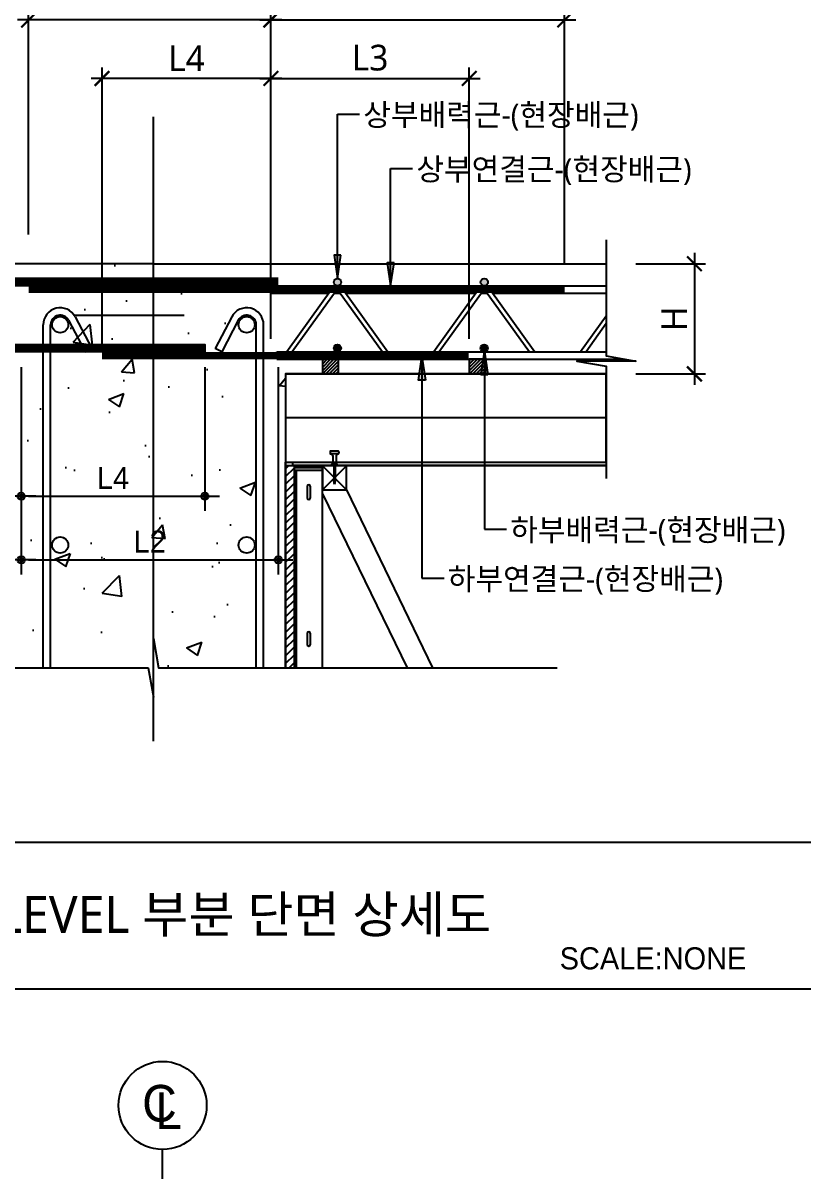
# Model space of a CAD drawing. Extents: x 10983 to 44623, y -18406 to 11294.
# Drawn here: x 15554 to 16616, y -9329 to -7755 of the extents above; entities that cross this region are included whole.
import ezdxf

# ---------------------------------------------------------------- set-up
doc = ezdxf.new("R2010")
doc.units = 0
doc.header["$LTSCALE"] = 100
doc.header["$MEASUREMENT"] = 0
doc.header["$PDMODE"] = 3
doc.header["$PDSIZE"] = 10
for name, pattern in [('CEN', [62, 60, -1, 0, -1]), ('HID', [2.5, 1.5, -1]), ('HIDDEN', [0.375, 0.25, -0.125])]:
    doc.linetypes.add(name, pattern=pattern)
doc.layers.get('0').update_dxf_attribs({"linetype": 'CONTINUOUS'})
doc.layers.get('Defpoints').update_dxf_attribs({"color": 165, "linetype": 'CONTINUOUS'})
for name, color, linetype in [('D-TEX1', 6, 'CONTINUOUS'), ('D-TEX3', 9, 'CONTINUOUS'), ('DECK-CEN', 1, 'CEN'), ('DECK-CON', 2, 'CONTINUOUS'), ('DECK-DIM', 255, 'CONTINUOUS'), ('DECK-HATCH', 251, 'CONTINUOUS'), ('DECK-JOINT BAR', 4, 'HIDDEN'), ('DECK-LATTICE', 7, 'CONTINUOUS'), ('DECK-PG', 4, 'CONTINUOUS'), ('DECK-RC', 251, 'CONTINUOUS'), ('DECK-RC(ETC)', 252, 'CONTINUOUS'), ('DECK-TEXT', 7, 'CONTINUOUS'), ('DECK-TITLE TEXT', 3, 'CONTINUOUS'), ('DECK-TRANS', 3, 'CONTINUOUS'), ('E', 115, 'CONTINUOUS'), ('E2', 7, 'CONTINUOUS'), ('INSU', 7, 'CONTINUOUS')]:
    doc.layers.add(name, color=color, linetype=linetype)
doc.styles.add('HD', font='Gulim.ttf')
doc.styles.add('ROMANS', font='romans.shx', dxfattribs={"width": 0.75, "oblique": 5, "bigfont": 'whgtxt.shx'})
doc.styles.get("Standard").update_dxf_attribs({"font": ''})
doc.styles.add('SY Panel', font='malgun.ttf')
doc.styles.add('VICON TEXT', font='malgun.ttf')
doc.styles.add('돋음', font='Dotum.ttf')
doc.styles.get('STANDARD').set_extended_font_data('Haansoft Dotum')
doc.linetypes.add('BATTING', pattern='A,0.0001,-0.1,[134,ltypeshp.shx,S=0.1,R=0,X=-0.1,Y=0],-0.2,[134,ltypeshp.shx,S=0.1,R=180,X=0.1,Y=0],-0.1', length=0.4001)
doc.dimstyles.get("Standard").update_dxf_attribs({"dimtxt": 0.18, "dimasz": 0.18, "dimexe": 0.18, "dimexo": 0.0625, "dimgap": 0.09, "dimtad": 0, "dimtih": 1, "dimtoh": 1, "dimdec": 4, "dimzin": 0, "dimdsep": 46, "dimtxsty": 'STANDARD', "dimcen": 0.09, "dimadec": 0, "dimazin": 0, "dimtfac": 1, "dimtdec": 4, "dimtofl": 0, "dimtmove": 0, "dimatfit": 3, "dimfxl": 1, "dimtolj": 1, "dimtzin": 0, "dimarcsym": 0})
doc.dimstyles.new('STANDARD$0', dxfattribs={"dimscale": 0, "dimtxt": 3.5, "dimasz": 3, "dimexe": 1.5, "dimexo": 1.5, "dimgap": 1.5, "dimtad": 1, "dimdsep": 46, "dimtxsty": 'ROMANS', "dimblk1": 'OPEN', "dimblk2": 'OPEN', "dimsah": 1, "dimcen": 3, "dimclrd": 7, "dimclre": 7, "dimclrt": 2, "dimazin": 2, "dimtfac": 1, "dimtmove": 0, "dimatfit": 0, "dimldrblk": 'OPEN', "dimfxl": 1, "dimtolj": 1, "dimtzin": 9, "dimarcsym": 0})
doc.dimstyles.new('STDECK-DIM', dxfattribs={"dimtxt": 35, "dimasz": 20, "dimexe": 15, "dimexo": 40, "dimgap": 10, "dimtad": 1, "dimdec": 0, "dimtxsty": 'SY Panel', "dimblk": 'ARCHTICK', "dimcen": 2.5, "dimdle": 15, "dimclrd": 7, "dimclre": 7, "dimclrt": 6, "dimadec": 0, "dimazin": 0, "dimtfac": 1, "dimtdec": 0, "dimtmove": 0, "dimatfit": 3, "dimldrblk": 'ARCHTICK', "dimfxl": 1, "dimarcsym": 0})

# ---------------------------------------------------------------- blocks, each defined once
blk = doc.blocks.new('_ArchTick')
at = {"color": 0, "linetype": 'ByBlock', "const_width": 0.15}
blk.add_lwpolyline([(-0.5, -0.5), (0.5, 0.5)], dxfattribs=at)
blk = doc.blocks.new('*D433')
at = {"layer": 'DECK-DIM', "color": 7, "lineweight": -2}
for p, q in [((15891.6, -8042.8), (15891.6, -7735.8)), ((16291.6, -8082.8), (16291.6, -7735.8)), ((15876.6, -7750.8), (16306.6, -7750.8))]:
    blk.add_line(p, q, dxfattribs=at)
at = {"layer": 'Defpoints', "color": 0, "ltscale": 0.5}
for p in [(16291.6, -7750.8), (15891.6, -8082.8), (16291.6, -8122.8)]:
    blk.add_point(p, dxfattribs=at)
at = {"layer": 'DECK-DIM', "color": 7, "lineweight": -2, "ltscale": 0.5, "xscale": 20, "yscale": 20, "zscale": 20, "rotation": 180}
blk.add_blockref('_ArchTick', (15891.6, -7750.8), dxfattribs=at)
at = {"layer": 'DECK-DIM', "color": 7, "lineweight": -2, "ltscale": 0.5, "xscale": 20, "yscale": 20, "zscale": 20}
blk.add_blockref('_ArchTick', (16291.6, -7750.8), dxfattribs=at)
at = {"layer": 'DECK-DIM', "color": 6, "ltscale": 0.5, "insert": (16091.6, -7723), "char_height": 35, "attachment_point": 5, "style": 'SY Panel'}
blk.add_mtext('L1', dxfattribs=at)
blk = doc.blocks.new('*D434')
at = {"layer": 'DECK-DIM', "color": 7, "lineweight": -2}
for p, q in [((15891.6, -8185.2), (15891.6, -7815.5)), ((16161.6, -8185.2), (16161.6, -7815.5)), ((15876.6, -7830.5), (16176.6, -7830.5))]:
    blk.add_line(p, q, dxfattribs=at)
at = {"layer": 'Defpoints', "color": 0, "ltscale": 0.5}
for p in [(16161.6, -7830.5), (15891.6, -8225.2), (16161.6, -8225.2)]:
    blk.add_point(p, dxfattribs=at)
at = {"layer": 'DECK-DIM', "color": 7, "lineweight": -2, "ltscale": 0.5, "xscale": 20, "yscale": 20, "zscale": 20, "rotation": 180}
blk.add_blockref('_ArchTick', (15891.6, -7830.5), dxfattribs=at)
at = {"layer": 'DECK-DIM', "color": 7, "lineweight": -2, "ltscale": 0.5, "xscale": 20, "yscale": 20, "zscale": 20}
blk.add_blockref('_ArchTick', (16161.6, -7830.5), dxfattribs=at)
at = {"layer": 'DECK-DIM', "color": 6, "ltscale": 0.5, "insert": (16026.6, -7802.4), "char_height": 35, "attachment_point": 5, "style": 'SY Panel'}
blk.add_mtext('L3', dxfattribs=at)
blk = doc.blocks.new('*D435')
at = {"layer": 'DECK-DIM', "color": 7, "lineweight": -2}
for p, q in [((15561.6, -8042.8), (15561.6, -7735.9)), ((15891.6, -8042.8), (15891.6, -7735.9)), ((15906.6, -7750.9), (15546.6, -7750.9))]:
    blk.add_line(p, q, dxfattribs=at)
at = {"layer": 'Defpoints', "color": 0, "ltscale": 0.5}
for p in [(15561.6, -7750.9), (15561.6, -8082.8), (15891.6, -8082.8)]:
    blk.add_point(p, dxfattribs=at)
at = {"layer": 'DECK-DIM', "color": 7, "lineweight": -2, "ltscale": 0.5, "xscale": 20, "yscale": 20, "zscale": 20, "rotation": 180}
blk.add_blockref('_ArchTick', (15561.6, -7750.9), dxfattribs=at)
at = {"layer": 'DECK-DIM', "color": 7, "lineweight": -2, "ltscale": 0.5, "xscale": 20, "yscale": 20, "zscale": 20}
blk.add_blockref('_ArchTick', (15891.6, -7750.9), dxfattribs=at)
at = {"layer": 'DECK-DIM', "color": 6, "ltscale": 0.5, "insert": (15726.6, -7723.1), "char_height": 35, "attachment_point": 5, "style": 'SY Panel'}
blk.add_mtext('L2', dxfattribs=at)
blk = doc.blocks.new('*D436')
at = {"layer": 'DECK-DIM', "color": 7, "lineweight": -2}
for p, q in [((15661.6, -8192.8), (15661.6, -7815.5)), ((15891.6, -8174.8), (15891.6, -7815.5)), ((15906.6, -7830.5), (15646.6, -7830.5))]:
    blk.add_line(p, q, dxfattribs=at)
at = {"layer": 'Defpoints', "color": 0, "ltscale": 0.5}
for p in [(15661.6, -7830.5), (15891.6, -8214.8), (15661.6, -8232.8)]:
    blk.add_point(p, dxfattribs=at)
at = {"layer": 'DECK-DIM', "color": 7, "lineweight": -2, "ltscale": 0.5, "xscale": 20, "yscale": 20, "zscale": 20, "rotation": 180}
blk.add_blockref('_ArchTick', (15661.6, -7830.5), dxfattribs=at)
at = {"layer": 'DECK-DIM', "color": 7, "lineweight": -2, "ltscale": 0.5, "xscale": 20, "yscale": 20, "zscale": 20}
blk.add_blockref('_ArchTick', (15891.6, -7830.5), dxfattribs=at)
at = {"layer": 'DECK-DIM', "color": 6, "ltscale": 0.5, "insert": (15776.6, -7803), "char_height": 35, "attachment_point": 5, "style": 'SY Panel'}
blk.add_mtext('L4', dxfattribs=at)
blk = doc.blocks.new('*D462')
at = {"layer": 'DECK-DIM', "color": 7, "lineweight": -2}
for p, q in [((16468.3, -8067.8), (16468.3, -8247.8)), ((16388.3, -8082.8), (16483.3, -8082.8)), ((16388.3, -8232.8), (16483.3, -8232.8))]:
    blk.add_line(p, q, dxfattribs=at)
at = {"layer": 'Defpoints', "color": 0, "ltscale": 0.5}
for p in [(16348.3, -8082.8), (16348.3, -8232.8), (16468.3, -8232.8)]:
    blk.add_point(p, dxfattribs=at)
at = {"layer": 'DECK-DIM', "color": 7, "lineweight": -2, "ltscale": 0.5, "xscale": 20, "yscale": 20, "zscale": 20}
for p, rotation in [((16468.3, -8082.8), 90), ((16468.3, -8232.8), 270)]:
    blk.add_blockref('_ArchTick', p, dxfattribs=dict(at, rotation=rotation))
at = {"layer": 'DECK-DIM', "color": 6, "ltscale": 0.5, "insert": (16440.8, -8157.8), "char_height": 35, "attachment_point": 5, "rotation": 90, "style": 'SY Panel'}
blk.add_mtext('H', dxfattribs=at)
blk = doc.blocks.new('DIMDOT')
at = {"color": 0}
blk.add_line((-2, 0), (2, 0), dxfattribs=at)
for radius in [0.5, 0.25]:
    blk.add_circle((0, 0), radius, dxfattribs=at)
blk = doc.blocks.new('*D476')
at = {"color": 0, "linetype": 'ByBlock', "lineweight": -2}
for p, q in [((15551.6, -8223.5), (15551.6, -8419.4)), ((15801.6, -8223.5), (15801.6, -8419.4)), ((15561.6, -8399.4), (15791.6, -8399.4))]:
    blk.add_line(p, q, dxfattribs=at)
at = {"layer": 'Defpoints', "color": 0, "ltscale": 0.5}
for p in [(15551.6, -8203.5), (15801.6, -8203.5), (15801.6, -8399.4)]:
    blk.add_point(p, dxfattribs=at)
at = {"color": 0, "lineweight": -2, "ltscale": 0.5, "xscale": 10, "yscale": 10, "zscale": 10, "rotation": 180}
blk.add_blockref('DIMDOT', (15551.6, -8399.4), dxfattribs=at)
at = {"color": 0, "lineweight": -2, "ltscale": 0.5, "xscale": 10, "yscale": 10, "zscale": 10}
blk.add_blockref('DIMDOT', (15801.6, -8399.4), dxfattribs=at)
at = {"color": 6, "ltscale": 0.5, "insert": (15676.6, -8374.4), "char_height": 30, "attachment_point": 5, "style": '돋음'}
blk.add_mtext('\\A1;L4', dxfattribs=at)
blk = doc.blocks.new('*D477')
at = {"color": 0, "linetype": 'ByBlock', "lineweight": -2}
for p, q in [((15551.6, -8223.5), (15551.6, -8506)), ((15901.6, -8223.5), (15901.6, -8506)), ((15561.6, -8486), (15891.6, -8486))]:
    blk.add_line(p, q, dxfattribs=at)
at = {"layer": 'Defpoints', "color": 0, "ltscale": 0.5}
for p in [(15551.6, -8203.5), (15901.6, -8203.5), (15901.6, -8486)]:
    blk.add_point(p, dxfattribs=at)
at = {"color": 0, "lineweight": -2, "ltscale": 0.5, "xscale": 10, "yscale": 10, "zscale": 10, "rotation": 180}
blk.add_blockref('DIMDOT', (15551.6, -8486), dxfattribs=at)
at = {"color": 0, "lineweight": -2, "ltscale": 0.5, "xscale": 10, "yscale": 10, "zscale": 10}
blk.add_blockref('DIMDOT', (15901.6, -8486), dxfattribs=at)
at = {"color": 6, "ltscale": 0.5, "insert": (15726.6, -8461), "char_height": 30, "attachment_point": 5, "style": '돋음'}
blk.add_mtext('\\A1;L2', dxfattribs=at)

msp = doc.modelspace()

# ---------------------------------------------------------------- hatches: boundary and pattern name
at = {"linetype": 'ByBlock'}
h = msp.add_hatch(color=256, dxfattribs=at)
h.paths.add_polyline_path([(15987, -8071.3), (15982.3, -8071.3), (15982.3, -8102.8)])
h.paths.add_polyline_path([(15982.3, -8071.3), (15977.6, -8071.3), (15982.3, -8102.8)])
h = msp.add_hatch(color=256, dxfattribs=at)
h.paths.add_polyline_path([(16059.2, -8081.5), (16054.5, -8081.5), (16054.5, -8112.9)])
h.paths.add_polyline_path([(16054.5, -8081.5), (16049.8, -8081.5), (16054.5, -8112.9)])
h = msp.add_hatch(color=256, dxfattribs=at)
h.paths.add_polyline_path([(16097.3, -8209.8), (16097.3, -8241.2), (16102, -8241.2)])
h.paths.add_polyline_path([(16097.3, -8209.8), (16092.5, -8241.2), (16097.3, -8241.2)])
h = msp.add_hatch(color=256, dxfattribs=at)
h.paths.add_polyline_path([(16182.4, -8202.7), (16182.4, -8234.2), (16187.1, -8234.2)])
h.paths.add_polyline_path([(16182.4, -8202.7), (16177.7, -8234.2), (16182.4, -8234.2)])
at = {"layer": 'DECK-HATCH', "linetype": 'ByBlock'}
h = msp.add_hatch(dxfattribs=at)
h.set_pattern_fill('AR-CONC', color=256, scale=30, style=0)
h.set_pattern_definition([(50, (-113854.83, -51956.46), (215.17805, -18.82564), [22.5, -247.5]), (355, (-113854.83, -51956.46), (-41.6254, 225.65764), [18, -198]), (100.4514, (-113836.9, -51958.03), (173.5528, 206.83186), [19.12206, -210.34263]), (46.1842, (-113854.83, -51896.46), (320.1723, -49.6557), [33.75, -371.25]), (96.6356, (-113828.15, -51900.6), (280.3988, 292.23536), [28.6831, -315.5139]), (351.1842, (-113854.83, -51896.46), (280.3986, 292.2356), [27, -297]), (21, (-113824.83, -51911.46), (179.07212, -120.78567), [22.5, -247.5]), (326, (-113824.83, -51911.46), (72.9946, 217.545), [18, -198]), (71.4514, (-113809.9, -51921.52), (252.0668, 96.75915), [19.12206, -210.34263]), (37.5, (-113854.83, -51956.46), (3.647957, 99.868156), [0, -195.6, 0, -201, 0, -198.75]), (7.5, (-113854.83, -51956.46), (78.92086, 118.32351), [0, -114.6, 0, -191.1, 0, -75.75]), (327.5, (-113921.73, -51956.46), (160.14673, -6.76646), [0, -75, 0, -234, 0, -310.5]), (317.5, (-113951.73, -51956.46), (174.95585, 30.0315), [0, -97.5, 0, -155.4, 0, -220.5])])
h.paths.add_polyline_path([(15731.6, -8082.8), (15551.6, -8082.8), (15551.6, -8632.9), (15724.6, -8632.9), (15731.6, -8672.9), (15731.6, -8592.9)])
h.paths.add_polyline_path([(15911.6, -8082.8), (15731.6, -8082.8), (15731.6, -8592.9), (15738.7, -8632.9), (15911.6, -8632.9)])
h = msp.add_hatch(dxfattribs=at)
h.set_pattern_fill('ANSI31', color=256, scale=60, style=0)
h.set_pattern_definition([(45, (-158377.5825, -13910.678), (-5.30330086, 5.30330086), [])])
h.paths.add_polyline_path([(15923.6, -8357.8), (15911.6, -8357.8), (15911.6, -8632.9), (15923.6, -8632.9)])
at = {"layer": 'DECK-RC(ETC)'}
h = msp.add_hatch(dxfattribs=at)
h.set_pattern_fill('ANSI31', color=256)
h.set_pattern_definition([(45, (-108543.3598, -24750.4456), (-2.24506403, 2.24506403), [])])
h.paths.add_polyline_path([(15983.6, -8212.8), (15983.6, -8232.3), (15961.6, -8232.3), (15961.6, -8212.8)])
h = msp.add_hatch(dxfattribs=at)
h.set_pattern_fill('ANSI31', color=256)
h.set_pattern_definition([(45, (-108343.3598, -24750.4456), (-2.24506403, 2.24506403), [])])
h.paths.add_polyline_path([(16161.6, -8212.8), (16161.6, -8232.3), (16183.6, -8232.3), (16183.6, -8212.8)])
at = {"layer": 'DECK-TRANS', "ltscale": 0.5}
h = msp.add_hatch(color=3, dxfattribs=at)
h.dxf.hatch_style = 1
h.paths.add_polyline_path([(16187.2, -8107.8, -1), (16177.2, -8107.8, -1)])
h.paths.add_polyline_path([(15977.3, -8107.8, -1), (15987.3, -8107.8, -0.399881), (15982.5, -8112.8), (15982, -8112.8, -0.399881)])
h = msp.add_hatch(color=3, dxfattribs=at)
h.dxf.hatch_style = 1
h.paths.add_polyline_path([(15977.1, -8197.8, -1), (15987.1, -8197.8, -0.399881), (15982.3, -8202.8), (15981.8, -8202.8, -0.399881)])
h = msp.add_hatch(color=3, dxfattribs=at)
h.dxf.hatch_style = 1
h.paths.add_polyline_path([(16177, -8197.8, -1), (16187, -8197.8, -0.399881), (16182.3, -8202.8), (16181.8, -8202.8, -0.399881)])

# ---------------------------------------------------------------- linework, layer by layer
at = {"linetype": 'ByBlock'}
for p, q in [((15982.3, -8102.8), (15982.3, -7879.2)), ((15982.3, -7879.2), (16012.3, -7879.2)), ((16054.5, -8112.9), (16054.5, -7953.3)), ((16054.5, -7953.3), (16084.5, -7953.3)), ((16097.3, -8209.8), (16097.3, -8511)), ((16182.4, -8202.7), (16182.4, -8444.4)), ((16182.4, -8444.4), (16212.4, -8444.4)), ((16097.3, -8511), (16127.3, -8511)), ((11505.1, -8870.2), (18305.1, -8870.2)), ((11505.1, -9070.2), (18305.1, -9070.2))]:
    msp.add_line(p, q, dxfattribs=at)
for points in [[(15987, -8071.3), (15977.6, -8071.3), (15982.3, -8102.8), (15987, -8071.3)], [(16059.2, -8081.5), (16049.8, -8081.5), (16054.5, -8112.9), (16059.2, -8081.5)], [(16102, -8241.2), (16092.5, -8241.2), (16097.3, -8209.8), (16102, -8241.2)], [(16187.1, -8234.2), (16177.7, -8234.2), (16182.4, -8202.7), (16187.1, -8234.2)]]:
    msp.add_lwpolyline(points, dxfattribs=at)
at = {"layer": 'DECK-CEN', "ltscale": 0.5}
msp.add_line((15731.6, -8732.9), (15731.6, -7882.8), dxfattribs=at)
at = {"layer": 'DECK-CON'}
for p, q in [((15731.6, -8082.8), (15103, -8082.8)), ((15731.6, -8082.8), (16348.3, -8082.8)), ((15911.6, -8232.8), (16348.3, -8232.8)), ((15923.6, -8232.8), (16348.3, -8232.8))]:
    msp.add_line(p, q, dxfattribs=at)
for points in [[(16348.3, -8050.3), (16348.3, -8208.3), (16388.3, -8215.3), (16308.3, -8215.3), (16348.3, -8222.4), (16348.3, -8375)], [(15181.6, -8632.9), (15724.6, -8632.9), (15731.6, -8672.9), (15731.6, -8592.9), (15738.7, -8632.9), (16281.6, -8632.9)]]:
    msp.add_lwpolyline(points, dxfattribs=at)
msp.add_lwpolyline([(15923.6, -8357.8), (15911.6, -8357.8), (15911.6, -8632.9), (15923.6, -8632.9)], close=True, dxfattribs=at)
at = {"layer": 'DECK-JOINT BAR', "const_width": 10}
for points in [[(16291.6, -8117.8), (15561.6, -8117.8)], [(16161.1, -8207.8), (15661.6, -8207.8)]]:
    msp.add_lwpolyline(points, dxfattribs=at)
at = {"layer": 'DECK-LATTICE'}
for p, q in [((15901.6, -8102.8), (15103, -8102.8)), ((15901.6, -8112.8), (15103, -8112.8)), ((15891.6, -8112.8), (15891.6, -8122.8))]:
    msp.add_line(p, q, dxfattribs=at)
at = {"layer": 'DECK-LATTICE', "ltscale": 0.5}
for p, q in [((15891.6, -8112.8), (16348.3, -8112.8)), ((15975.6, -8116.1), (15913.3, -8202.8)), ((15980.5, -8119.6), (15920.7, -8202.8)), ((15983.7, -8119.6), (16043.5, -8202.8)), ((15988.6, -8116.1), (16050.9, -8202.8)), ((16175.6, -8116.1), (16113.3, -8202.8)), ((16180.5, -8119.6), (16120.7, -8202.8)), ((16183.7, -8119.6), (16243.5, -8202.8)), ((16188.6, -8116.1), (16250.9, -8202.8)), ((15891.6, -8122.8), (15970.8, -8122.8)), ((15978.2, -8122.8), (15986, -8122.8)), ((15993.4, -8122.8), (16170.8, -8122.8)), ((16178.2, -8122.8), (16186, -8122.8)), ((16193.4, -8122.8), (16348.3, -8122.8)), ((16348.3, -8154), (16313.3, -8202.8)), ((16348.3, -8164.3), (16320.7, -8202.8)), ((15899.6, -8202.8), (16348.3, -8202.8)), ((15899.6, -8212.8), (15899.6, -8202.8)), ((15899.6, -8212.8), (16373.7, -8212.8))]:
    msp.add_line(p, q, dxfattribs=at)
at = {"layer": 'DECK-LATTICE', "linetype": 'ByBlock'}
msp.add_line((15899.6, -8122.8), (15891.6, -8122.8), dxfattribs=at)
at = {"layer": 'DECK-LATTICE'}
msp.add_lwpolyline([(15103, -8192.7), (15801.6, -8192.7), (15801.6, -8202.7), (15103, -8202.7)], dxfattribs=at)
at = {"layer": 'DECK-LATTICE', "ltscale": 0.5}
for centre, radius in [((15982.1, -8120.8), 8), ((15982.1, -8120.8), 2), ((16182.1, -8120.8), 8), ((16182.1, -8120.8), 2)]:
    msp.add_arc(centre, radius, 35.7097, 144.2903, dxfattribs=at)
at = {"layer": 'DECK-PG', "ltscale": 0.5}
msp.add_line((16348.3, -8357.3), (15921.6, -8357.3), dxfattribs=at)
msp.add_lwpolyline([(15921.6, -8357.8), (15921.6, -8352.8), (16348.3, -8352.8), (16348.3, -8357.8)], close=True, dxfattribs=at)
at = {"layer": 'DECK-RC'}
for p, q in [((15581.6, -8632.9), (15581.6, -8165.8)), ((15591.6, -8632.9), (15591.6, -8165.8)), ((15616.1, -8159.7), (15638.6, -8202.7)), ((15625, -8155.1), (15647.5, -8198.1)), ((15838.2, -8155.1), (15815.8, -8198.1)), ((15847.1, -8159.7), (15824.6, -8202.7)), ((15871.6, -8632.9), (15871.6, -8165.8)), ((15881.6, -8632.9), (15881.6, -8165.8)), ((15638.6, -8202.7), (15647.5, -8198.1)), ((15824.6, -8202.7), (15815.8, -8198.1))]:
    msp.add_line(p, q, dxfattribs=at)
at = {"layer": 'DECK-RC', "linetype": 'HID'}
msp.add_line((15623.6, -8152.8), (15839.6, -8152.8), dxfattribs=at)
at = {"layer": 'DECK-RC'}
for centre in [(15604.6, -8165.8), (15858.6, -8165.8), (15604.6, -8465.8), (15858.6, -8465.8)]:
    msp.add_circle(centre, 11, dxfattribs=at)
for centre, radius, start, end in [((15604.6, -8165.8), 23, 27.5898, 180), ((15858.6, -8165.8), 23, 0, 152.4102), ((15604.6, -8165.8), 13, 27.5824, 180), ((15858.6, -8165.8), 13, 0, 152.4176)]:
    msp.add_arc(centre, radius, start, end, dxfattribs=at)
at = {"layer": 'DECK-RC(ETC)'}
for p, q in [((15972.1, -8338.8), (15972.1, -8340.8)), ((15983.1, -8337.8), (15973.1, -8337.8)), ((15984.1, -8338.8), (15984.1, -8340.8)), ((15983.1, -8341.8), (15973.1, -8341.8)), ((15975.2, -8355.8), (15974.7, -8355.8)), ((15981, -8355.8), (15975.2, -8355.8)), ((15975.8, -8344.1), (15975.8, -8354.5)), ((15979.1, -8355.8), (15977.1, -8355.8)), ((15980.4, -8344.1), (15980.4, -8354.5)), ((15981.5, -8355.8), (15981, -8355.8)), ((15961.6, -8390.8), (15994.6, -8357.8)), ((15994.6, -8390.8), (15961.6, -8357.8)), ((15961.6, -8632.9), (15961.6, -8363.8)), ((15974.1, -8356.4), (15974.1, -8357.2)), ((15981.5, -8357.8), (15974.7, -8357.8)), ((15977.1, -8357.8), (15977.1, -8378.3)), ((15979.1, -8357.8), (15979.1, -8378.3)), ((15982.1, -8356.4), (15982.1, -8357.2)), ((15941.1, -8385.8), (15941.1, -8401.8)), ((15945.1, -8385.8), (15945.1, -8401.8)), ((15978.1, -8383.3), (15977.1, -8378.3)), ((15979.1, -8378.3), (15978.1, -8383.3)), ((15961.6, -8395.9), (16077, -8632.9)), ((15994.6, -8390.8), (16111.6, -8632.9)), ((15941.1, -8585.8), (15941.1, -8601.8)), ((15945.1, -8585.8), (15945.1, -8601.8))]:
    msp.add_line(p, q, dxfattribs=at)
for points in [[(15983.6, -8212.8), (15961.6, -8212.8), (15961.6, -8232.3), (15983.6, -8232.3)], [(16183.6, -8212.8), (16161.6, -8212.8), (16161.6, -8232.3), (16183.6, -8232.3)]]:
    msp.add_lwpolyline(points, close=True, dxfattribs=at)
msp.add_lwpolyline([(15994.6, -8357.8), (15961.6, -8357.8), (15961.6, -8390.8), (15994.6, -8390.8), (15994.6, -8357.8)], dxfattribs=at)
for centre, radius, start, end in [((15973.1, -8338.8), 1, 90, 180), ((15983.1, -8338.8), 1, 360, 90), ((15973.1, -8340.8), 1, 180, 270), ((15973.1, -8344.5), 2.75, 7.7709, 89.4479), ((15974.7, -8356.4), 0.6, 90, 180), ((15974.4, -8354.4), 1.39, 281.7725, 355.1369), ((15983.1, -8344.5), 2.75, 90.5521, 172.2291), ((15981.8, -8354.4), 1.39, 184.8631, 258.2275), ((15981.5, -8356.4), 0.6, 0, 90), ((15983.1, -8340.8), 1, 270, 360), ((15974.7, -8357.2), 0.6, 180, 270), ((15981.5, -8357.2), 0.6, 270, 0), ((15943.1, -8385.8), 2, 0, 180), ((15943.1, -8385.8), 2, 0, 180), ((15943.1, -8401.8), 2, 180, 0), ((15943.1, -8585.8), 2, 0, 180), ((15943.1, -8585.8), 2, 0, 180), ((15943.1, -8601.8), 2, 180, 0)]:
    msp.add_arc(centre, radius, start, end, dxfattribs=at)
at = {"layer": 'DECK-TRANS', "const_width": 10}
for points in [[(15901.6, -8107.8), (15103, -8107.8)], [(15801.6, -8197.7), (15103, -8197.7)]]:
    msp.add_lwpolyline(points, dxfattribs=at)
at = {"layer": 'DECK-TRANS', "ltscale": 0.5}
for centre in [(15982.3, -8107.8), (16182.2, -8107.8), (15982.1, -8197.8), (16182, -8197.8)]:
    msp.add_circle(centre, 5, dxfattribs=at)
at = {"layer": 'E', "linetype": 'ByBlock'}
for points in [[(16348.3, -8232.8), (15911.6, -8232.8), (15911.6, -8632.9), (15911.6, -8632.9), (15911.6, -8352.8), (16348.3, -8352.8)], [(15923.6, -8357.8), (15911.6, -8357.8), (15911.6, -8632.9), (15923.6, -8632.9)], [(15923.6, -8357.8), (15911.6, -8357.8), (15911.6, -8632.9), (15923.6, -8632.9)]]:
    msp.add_lwpolyline(points, close=True, dxfattribs=at)
at = {"layer": 'E', "color": 4, "linetype": 'ByBlock'}
msp.add_lwpolyline([(15926.6, -8357.8), (15923.6, -8357.8), (15923.6, -8632.9), (15926.6, -8632.9), (15926.6, -8363.8), (15961.6, -8363.8), (15961.6, -8360.8), (15926.6, -8360.8), (15926.6, -8357.8), (15923.6, -8357.8)], dxfattribs=at)
at = {"layer": 'E2', "linetype": 'ByBlock'}
msp.add_line((15744, -9328.8), (15744, -9288.8), dxfattribs=at)
msp.add_circle((15744, -9228.8), 60, dxfattribs=at)
at = {"layer": 'INSU', "linetype": 'BATTING', "ltscale": 1.5}
msp.add_line((16348.3, -8292.8), (15911.6, -8292.8), dxfattribs=at)

# ---------------------------------------------------------------- texts
at = {"layer": 'D-TEX1', "color": 6, "linetype": 'ByBlock', "style": 'HD'}
for s, p in [('C', (15716.2, -9250.9)), ('L', (15734.2, -9260.9))]:
    msp.add_text(s, height=50, dxfattribs=at).set_placement(p)
at = {"layer": 'D-TEX3', "color": 3, "style": 'HD'}
msp.add_text('SCALE:NONE', height=30.15, dxfattribs=at).set_placement((16284.8, -9043.6))
at = {"layer": 'DECK-TEXT', "style": 'VICON TEXT'}
for s, p in [('상부배력근-(현장배근)', (16017.4, -7895)), ('상부연결근-(현장배근)', (16089.6, -7969.1)), ('하부배력근-(현장배근)', (16217.5, -8460.2)), ('하부연결근-(현장배근)', (16132.4, -8526.8))]:
    msp.add_text(s, height=30, dxfattribs=at).set_placement(p)
at = {"layer": 'DECK-TITLE TEXT', "color": 3, "style": 'VICON TEXT'}
msp.add_text('배력근방향 LEVEL 부분 단면 상세도', height=50.257, dxfattribs=at).set_placement((15186.1, -8993.8))

# ---------------------------------------------------------------- dimensions: what is measured, and where the dimension line sits
at = {"linetype": 'ByBlock'}
for base, p2, text, dimstyle, override, picture, middle in [((15801.6, -8399.4), (15801.6, -8203.5), 'L4', 'STANDARD', {"dimscale": 10, "dimtxt": 3, "dimasz": 1, "dimexe": 2, "dimexo": 2, "dimgap": 1, "dimtad": 1, "dimtih": 0, "dimtoh": 0, "dimdec": 0, "dimzin": 8, "dimtxsty": '돋음', "dimblk": 'DIMDOT', "dimcen": 0, "dimdle": 2, "dimclrt": 6, "dimtfac": 0.1, "dimtdec": 0, "dimtix": 1, "dimtofl": 1, "dimtmove": 2, "dimtvp": 0.093333, "dimtzin": 8}, '*D476', (15676.6, -8374.4)), ((15901.6, -8486), (15901.6, -8203.5), 'L2', 'STANDARD$0', {"dimscale": 10, "dimtxt": 3, "dimasz": 1, "dimexe": 2, "dimexo": 2, "dimgap": 1, "dimdec": 0, "dimtxsty": '돋음', "dimblk": 'DIMDOT', "dimsah": 0, "dimcen": 0, "dimdle": 2, "dimclrd": 0, "dimclre": 0, "dimclrt": 6, "dimadec": 0, "dimazin": 0, "dimtfac": 0.1, "dimtdec": 0, "dimtix": 1, "dimtmove": 2, "dimatfit": 3, "dimtvp": 0.093333, "dimtzin": 8}, '*D477', (15726.6, -8461))]:
    dim = msp.add_linear_dim(base=base, p1=(15551.6, -8203.5), p2=p2, text=text, dimstyle=dimstyle, override=override, dxfattribs=at)
    dim.commit()
    dim.dimension.update_dxf_attribs({"geometry": picture, "text_midpoint": middle})
at = {"layer": 'DECK-DIM'}
for base, p1, p2, angle, text, picture, middle in [((15561.6, -7750.9), (15891.6, -8082.8), (15561.6, -8082.8), 180, 'L2', '*D435', (15726.6, -7723.1)), ((15661.6, -7830.5), (15891.6, -8214.8), (15661.6, -8232.8), 180, 'L4', '*D436', (15776.6, -7803)), ((16468.3, -8232.8), (16348.3, -8082.8), (16348.3, -8232.8), 90, 'H', '*D462', (16440.8, -8157.8))]:
    dim = msp.add_linear_dim(base=base, p1=p1, p2=p2, angle=angle, text=text, dimstyle='STDECK-DIM', dxfattribs=at)
    dim.commit()
    dim.dimension.update_dxf_attribs({"geometry": picture, "text_midpoint": middle})
for base, p1, p2, text, picture, middle in [((16291.6, -7750.8), (15891.6, -8082.8), (16291.6, -8122.8), 'L1', '*D433', (16091.6, -7723)), ((16161.6, -7830.5), (15891.6, -8225.2), (16161.6, -8225.2), 'L3', '*D434', (16026.6, -7802.4))]:
    dim = msp.add_linear_dim(base=base, p1=p1, p2=p2, text=text, dimstyle='STDECK-DIM', dxfattribs=at)
    dim.commit()
    dim.dimension.update_dxf_attribs({"geometry": picture, "text_midpoint": middle})

doc.saveas('drawing.dxf')
